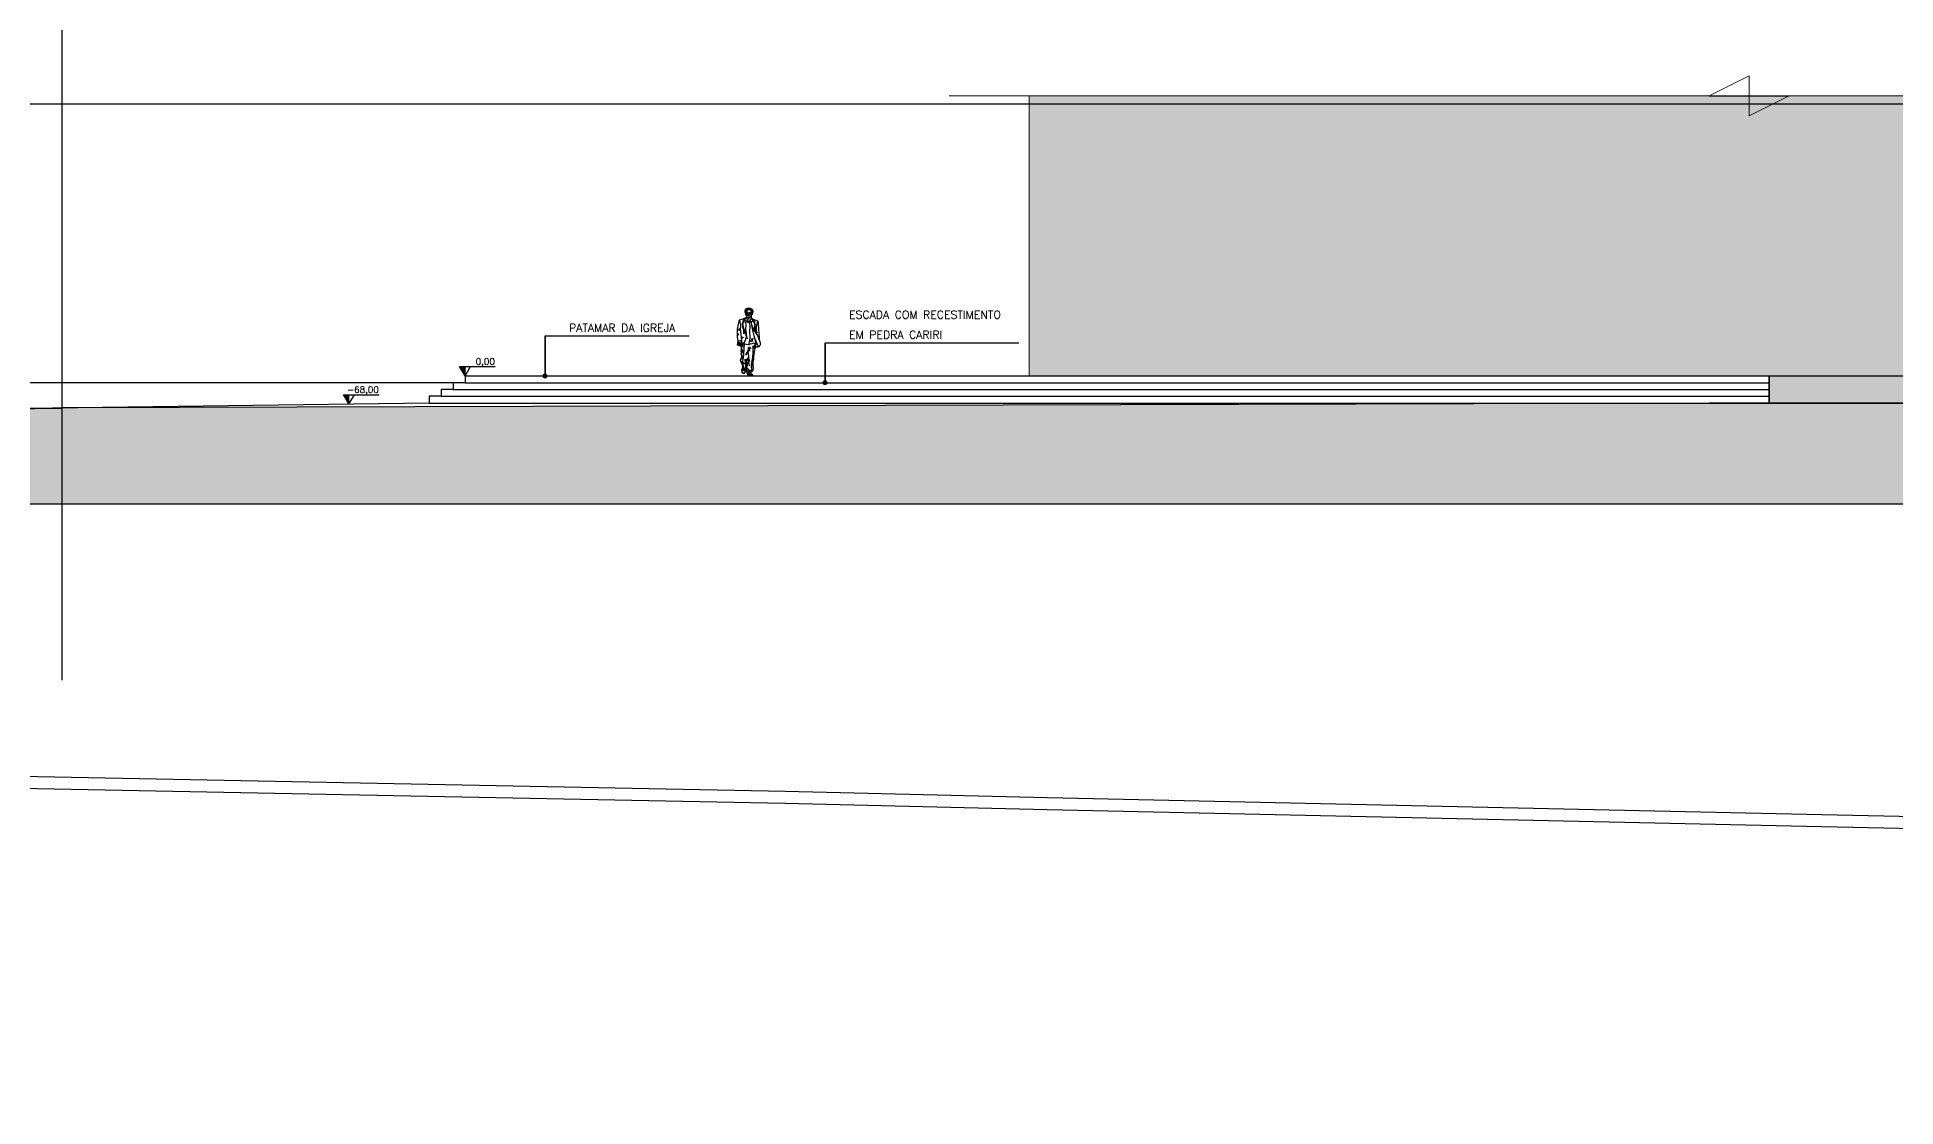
# Model space of a CAD drawing. Extents: x 387222 to 388513, y 9633222 to 9634061.
# Drawn here: x 387961.92 to 388008.38, y 9633259.02 to 9633285.76 of the extents above; entities that cross this region are included whole.
import ezdxf
from ezdxf.enums import TextEntityAlignment as Align

# ---------------------------------------------------------------- set-up
doc = ezdxf.new("R2010")
doc.units = 0
doc.header["$LTSCALE"] = 0.049213
doc.layers.get('Defpoints').update_dxf_attribs({"color": 8})
for name, color, linetype in [('AI-Cotas', 12, 'Continuous'), ('AI-Símbolo', 12, 'Continuous'), ('HACH', 8, 'Continuous'), ('MEIO-FIO', 3, 'Continuous'), ('P2', 2, 'Continuous')]:
    doc.layers.add(name, color=color, linetype=linetype)
doc.layers.add('ARQ_ALVENARIA', color=1, linetype='Continuous', lineweight=0)
doc.styles.add('COTA100', font='ROMANS.SHX')
doc.styles.add('RS', font='ROMANS.SHX', dxfattribs={"width": 1.1})
doc.styles.add('RS100', font='romans.shx', dxfattribs={"height": 0.2})
doc.dimstyles.new('COTA100', dxfattribs={"dimtxt": 0.18, "dimasz": 0.1, "dimexe": 0.05, "dimexo": 0.06, "dimgap": 0.1, "dimtad": 1, "dimzin": 4, "dimdsep": 46, "dimtxsty": 'COTA100', "dimblk": 'BOLA', "dimcen": 0.09, "dimdle": 0.05, "dimse1": 1, "dimse2": 1, "dimclrd": 256, "dimclrt": 2, "dimadec": 0, "dimazin": 0, "dimtfac": 1, "dimtix": 1, "dimtmove": 2, "dimatfit": 1, "dimldrblk": 'BOLA', "dimfxl": 1, "dimtolj": 1, "dimtzin": 4, "dimarcsym": 0})

# ---------------------------------------------------------------- blocks, each defined once
blk = doc.blocks.new('BOLA')
for q in [(0, 1.528), (-1.528, 0), (0, -1.528), (1.528, 0)]:
    blk.add_line((0, 0), q)
blk.add_circle((0, 0), 0.284)
blk = doc.blocks.new('niv-cort')
at = {"color": 0}
for p, q in [((0, 0), (-0.07, 0.118)), ((-0.07, 0.118), (0.376, 0.118)), ((0, 0), (0.068, 0.118)), ((0, 0), (0, 0.118))]:
    blk.add_line(p, q, dxfattribs=at)
at = {"color": 251}
blk.add_solid([(0, 0), (0, 0.118), (-0.07, 0.118)], dxfattribs=at)
at = {"color": 2, "style": 'RS'}
blk.add_attdef('RN0,00', text='', height=0.08, dxfattribs=at).set_placement((0.373, 0.14), align=Align.RIGHT)
blk = doc.blocks.new('A$C59870989')
for p, q in [((0.0219, 0.1562), (0.0236, 0.1563)), ((0.022, 0.1559), (0.0238, 0.1559)), ((0.024, 0.1562), (0.0262, 0.1585)), ((0.024, 0.1558), (0.0265, 0.1584)), ((0.0241, 0.1557), (0.0267, 0.1584)), ((0.025, 0.1545), (0.0279, 0.1575)), ((0.0253, 0.1544), (0.028, 0.1573)), ((0.0255, 0.1543), (0.0281, 0.157)), ((0.0257, 0.1543), (0.0282, 0.1569)), ((0.0302, 0.1562), (0.0323, 0.1585)), ((0.0302, 0.156), (0.0325, 0.1585)), ((0.0303, 0.1557), (0.0329, 0.1584)), ((0.0312, 0.1545), (0.0341, 0.1576)), ((0.0314, 0.1544), (0.0342, 0.1573)), ((0.0317, 0.1543), (0.0343, 0.157)), ((0.032, 0.1542), (0.0344, 0.1567)), ((0.0271, 0.1305), (0.0265, 0.1252)), ((0.0265, 0.1252), (0.0265, 0.1202)), ((0.0265, 0.1202), (0.0269, 0.1149)), ((0.0268, 0.0998), (0.0267, 0.0943)), ((0.0267, 0.0943), (0.0275, 0.0902)), ((0.027, 0.1065), (0.0268, 0.0998)), ((0.0269, 0.1149), (0.027, 0.1065)), ((0.0286, 0.134), (0.0271, 0.1305)), ((0.0275, 0.0902), (0.0284, 0.0855)), ((0.0288, 0.0822), (0.0276, 0.0781)), ((0.0284, 0.0855), (0.0288, 0.0822))]:
    blk.add_line(p, q)
blk.add_lwpolyline([(0.0232, 0.1457), (0.0201, 0.1426), (0.0071, 0.1373), (0.0067, 0.1374), (0.0058, 0.13), (0.0047, 0.1187), (0.0035, 0.1054), (0.0028, 0.0957), (0.0029, 0.0903), (0.0012, 0.0858), (0.0002, 0.0822), (0, 0.0793), (0.0011, 0.0757), (0.0021, 0.0747), (0.0036, 0.0728), (0.0069, 0.0716), (0.0081, 0.0721), (0.0103, 0.0718), (0.0124, 0.074), (0.0144, 0.0642), (0.0163, 0.0547), (0.0172, 0.0478), (0.0175, 0.0412), (0.0192, 0.0345), (0.019, 0.0269), (0.0183, 0.019), (0.0187, 0.0139), (0.0197, 0.0118), (0.0213, 0.011), (0.0228, 0.0106), (0.0236, 0.0087), (0.0227, 0.0062), (0.0209, 0.0042), (0.0197, 0.0027), (0.0198, 0.0004), (0.0232, 0.0001), (0.0273, 0), (0.0292, 0.0008), (0.0292, 0.0016), (0.0315, 0.0022), (0.0318, 0.0047), (0.0333, 0.0076), (0.0345, 0.0119), (0.0341, 0.016), (0.0336, 0.0208), (0.0326, 0.0264), (0.0317, 0.0321), (0.0301, 0.0357), (0.03, 0.0396), (0.0287, 0.0425), (0.0293, 0.0456), (0.0333, 0.0428), (0.0329, 0.0405), (0.0359, 0.0364), (0.0345, 0.0332), (0.0333, 0.0294), (0.0338, 0.0269), (0.0358, 0.023), (0.037, 0.0195), (0.0372, 0.0149), (0.0381, 0.0108), (0.0391, 0.0078), (0.0409, 0.006), (0.0424, 0.0056), (0.0444, 0.0068), (0.0459, 0.0094), (0.0464, 0.0129), (0.0461, 0.0161), (0.0451, 0.0192), (0.044, 0.0219), (0.0435, 0.0241), (0.0446, 0.0265), (0.045, 0.0295), (0.0472, 0.0323), (0.0492, 0.0358), (0.0494, 0.0395), (0.0489, 0.0421), (0.0463, 0.0451), (0.0468, 0.0462), (0.0464, 0.0479), (0.0461, 0.05), (0.0475, 0.052), (0.0482, 0.055), (0.0473, 0.0581), (0.0477, 0.0608), (0.0474, 0.0655), (0.0471, 0.07), (0.0478, 0.0727), (0.0477, 0.0747), (0.0521, 0.0753), (0.0574, 0.0766), (0.0558, 0.0857), (0.0566, 0.0914), (0.0574, 0.0978), (0.0576, 0.1046), (0.0571, 0.1103), (0.0569, 0.1166), (0.0557, 0.1255), (0.0543, 0.1324), (0.0534, 0.1375), (0.0518, 0.14), (0.0442, 0.1429), (0.037, 0.1449), (0.0342, 0.147), (0.034, 0.1487), (0.0345, 0.1508), (0.036, 0.153), (0.0365, 0.1558), (0.0376, 0.157), (0.0379, 0.16), (0.0378, 0.1624), (0.0373, 0.1655), (0.0354, 0.1676), (0.0321, 0.1691), (0.0289, 0.1699), (0.0255, 0.169), (0.022, 0.1676), (0.02, 0.1654), (0.0192, 0.1621), (0.0192, 0.1591), (0.0204, 0.1571), (0.0209, 0.1561), (0.0208, 0.1544), (0.0209, 0.1533), (0.0218, 0.1525), (0.023, 0.1508)], close=True)
for points in [[(0.0161, 0.1154), (0.0146, 0.1213), (0.0135, 0.1264), (0.013, 0.1294), (0.0161, 0.1323), (0.0138, 0.1345), (0.0169, 0.1392), (0.0201, 0.1426)], [(0.0195, 0.1419), (0.0173, 0.139), (0.0143, 0.1347), (0.0162, 0.1327), (0.0133, 0.1294), (0.014, 0.1241), (0.0156, 0.1186), (0.0163, 0.116)], [(0.0282, 0.1337), (0.0237, 0.1348), (0.0235, 0.1371), (0.0183, 0.1356), (0.0205, 0.1432)], [(0.0205, 0.1556), (0.021, 0.1569), (0.0214, 0.1569), (0.0227, 0.1555), (0.0227, 0.1577), (0.0226, 0.1594), (0.0227, 0.1614), (0.0238, 0.1636), (0.0267, 0.1649), (0.0284, 0.1649), (0.0316, 0.1647), (0.0333, 0.164), (0.0342, 0.1633), (0.0348, 0.161), (0.0351, 0.1576), (0.0349, 0.1546), (0.035, 0.1529), (0.0346, 0.151)], [(0.0218, 0.1553), (0.0212, 0.1561), (0.0212, 0.1552), (0.0213, 0.1538), (0.022, 0.1532), (0.022, 0.1547), (0.0216, 0.1547), (0.0217, 0.154), (0.0219, 0.1539)], [(0.0286, 0.134), (0.0262, 0.1365), (0.0245, 0.1396), (0.0222, 0.1448)], [(0.0252, 0.1588), (0.0233, 0.1585), (0.0235, 0.158)], [(0.0244, 0.1583), (0.0235, 0.1582)], [(0.034, 0.1476), (0.0317, 0.1457), (0.029, 0.1455), (0.0267, 0.1456), (0.0247, 0.147), (0.0237, 0.1493)], [(0.024, 0.1482), (0.0256, 0.1459), (0.028, 0.1452), (0.0322, 0.1456), (0.0338, 0.1472)], [(0.0257, 0.1511), (0.0268, 0.1511), (0.0279, 0.1511), (0.0288, 0.151), (0.03, 0.1511), (0.031, 0.1513), (0.0323, 0.1519), (0.0312, 0.1506), (0.0299, 0.1504), (0.0284, 0.1504), (0.0269, 0.1503), (0.0261, 0.1509)], [(0.0272, 0.1543), (0.0259, 0.1532)], [(0.0259, 0.1512), (0.0292, 0.1514), (0.0324, 0.1517), (0.0307, 0.1501), (0.0278, 0.1499), (0.0262, 0.1507)], [(0.0274, 0.1533), (0.0285, 0.1532), (0.0294, 0.1529), (0.0302, 0.1533), (0.0304, 0.1535)], [(0.0274, 0.1315), (0.0302, 0.1333), (0.0345, 0.1355), (0.0338, 0.1375), (0.0392, 0.137), (0.0379, 0.1421), (0.037, 0.1446)], [(0.0303, 0.1437), (0.0284, 0.142), (0.0278, 0.1429)], [(0.0286, 0.1341), (0.0317, 0.1387), (0.0337, 0.1435), (0.0342, 0.1463)], [(0.0294, 0.1534), (0.0295, 0.1581)], [(0.0305, 0.1579), (0.0306, 0.1584), (0.0324, 0.1592), (0.0339, 0.1586)], [(0.0306, 0.1542), (0.0325, 0.1532)], [(0.0333, 0.1586), (0.0338, 0.1586)], [(0.0347, 0.0997), (0.0366, 0.1032), (0.0391, 0.1095), (0.0427, 0.1184), (0.0439, 0.1247), (0.0447, 0.1296), (0.045, 0.132), (0.0418, 0.1344), (0.0439, 0.1374), (0.0414, 0.1405), (0.0393, 0.1431), (0.0384, 0.1445)], [(0.038, 0.1445), (0.0433, 0.1375), (0.0412, 0.1345), (0.0444, 0.1317), (0.0437, 0.1259), (0.0425, 0.1196), (0.039, 0.1106), (0.0364, 0.1042), (0.0347, 0.1007)], [(0.0362, 0.1557), (0.0351, 0.1551)], [(0.0355, 0.1544), (0.0362, 0.154), (0.0359, 0.155), (0.0352, 0.1543), (0.0357, 0.1533), (0.0361, 0.1539)], [(0.0029, 0.0903), (0.0055, 0.0976), (0.0079, 0.1038), (0.0121, 0.1094), (0.0162, 0.1155), (0.02, 0.1217), (0.0216, 0.1275), (0.0226, 0.1328), (0.0227, 0.1369)], [(0.0073, 0.1372), (0.0086, 0.1304), (0.0103, 0.1206), (0.0108, 0.1107), (0.0107, 0.1074)], [(0.0102, 0.1152), (0.0091, 0.1073)], [(0.0126, 0.0742), (0.0114, 0.08), (0.0124, 0.0884), (0.0157, 0.1004), (0.018, 0.1103), (0.0215, 0.1272)], [(0.0131, 0.1231), (0.0139, 0.1136)], [(0.014, 0.1222), (0.0144, 0.1135)], [(0.0192, 0.0933), (0.0218, 0.0853)], [(0.0248, 0.0849), (0.0195, 0.0944)], [(0.0319, 0.0925), (0.0346, 0.1027)], [(0.0481, 0.0748), (0.0448, 0.0764), (0.0425, 0.0802), (0.0396, 0.0845), (0.0364, 0.0918), (0.0347, 0.0983), (0.0345, 0.1064), (0.0361, 0.1177), (0.0356, 0.1275), (0.0363, 0.1347), (0.0366, 0.1372)], [(0.0415, 0.1151), (0.0419, 0.1054)], [(0.042, 0.1165), (0.0423, 0.1073)], [(0.0465, 0.0944), (0.0428, 0.0977)], [(0.0429, 0.0977), (0.0459, 0.094)], [(0.0478, 0.0749), (0.0468, 0.0757), (0.046, 0.0761), (0.0457, 0.0774), (0.046, 0.0798), (0.0451, 0.0801), (0.0453, 0.0831), (0.046, 0.0858), (0.0472, 0.0966), (0.0481, 0.1037), (0.0493, 0.1124), (0.0497, 0.1165), (0.0493, 0.1219), (0.0493, 0.128), (0.0506, 0.1339), (0.0516, 0.1372)], [(0.0499, 0.1186), (0.0545, 0.1159), (0.052, 0.1146), (0.0496, 0.1145)], [(0.0497, 0.1155), (0.0536, 0.1161), (0.0545, 0.1159), (0.0501, 0.1174)], [(0.054, 0.1021), (0.057, 0.1085)], [(0.0558, 0.1013), (0.0571, 0.1084)], [(0.0014, 0.0758), (0.0043, 0.0737), (0.0078, 0.0723), (0.0086, 0.0721)], [(0.0122, 0.0747), (0.0103, 0.0731), (0.0087, 0.073), (0.007, 0.0735), (0.0057, 0.0746), (0.0134, 0.0914)], [(0.0117, 0.0783), (0.0126, 0.0805), (0.0167, 0.0815), (0.0214, 0.0805), (0.0254, 0.0792), (0.0279, 0.0783), (0.0304, 0.078), (0.035, 0.0783), (0.0386, 0.0791), (0.0421, 0.0799)], [(0.0135, 0.0767), (0.0161, 0.0673)], [(0.0157, 0.0699), (0.0143, 0.0787)], [(0.0222, 0.0193), (0.0221, 0.0249), (0.0213, 0.0322), (0.0209, 0.0396), (0.0174, 0.0512)], [(0.0221, 0.0199), (0.0217, 0.0299), (0.02, 0.0394), (0.0185, 0.0466), (0.0178, 0.0582), (0.0183, 0.0751)], [(0.0278, 0.0727), (0.0243, 0.0674)], [(0.0285, 0.0689), (0.0271, 0.0618)], [(0.0271, 0.0614), (0.0289, 0.0668)], [(0.0293, 0.0458), (0.029, 0.0493), (0.0298, 0.0553), (0.0302, 0.0618), (0.0299, 0.0661), (0.0296, 0.0711), (0.0286, 0.0729)], [(0.0355, 0.054), (0.03, 0.064)], [(0.0303, 0.062), (0.0371, 0.0518)], [(0.0363, 0.0225), (0.0352, 0.0306), (0.0405, 0.0308), (0.0451, 0.0335), (0.0427, 0.0412), (0.0414, 0.0518), (0.0404, 0.0683), (0.0397, 0.0794)], [(0.0487, 0.0414), (0.042, 0.0447), (0.0466, 0.0468)], [(0.0461, 0.0448), (0.0424, 0.045), (0.0429, 0.0479)], [(0.046, 0.0473), (0.0432, 0.0476)], [(0.0453, 0.0759), (0.0433, 0.0715)], [(0.0457, 0.0498), (0.0433, 0.0458)], [(0.0462, 0.0676), (0.0435, 0.0585)], [(0.0443, 0.0598), (0.0465, 0.0669)], [(0.045, 0.0739), (0.0457, 0.0755)], [(0.0458, 0.0793), (0.0468, 0.0812), (0.0473, 0.0831), (0.0476, 0.0851)], [(0.046, 0.0865), (0.0489, 0.0878), (0.0514, 0.0877), (0.0543, 0.0864), (0.0559, 0.0857)], [(0.0463, 0.0865), (0.0491, 0.0877), (0.0509, 0.0873), (0.0535, 0.0866), (0.0547, 0.086), (0.0558, 0.0854)], [(0.0465, 0.0503), (0.0464, 0.0567)], [(0.0465, 0.0763), (0.0483, 0.0785), (0.0496, 0.0803), (0.0499, 0.0823), (0.0501, 0.0838)], [(0.0468, 0.0518), (0.0466, 0.0583)], [(0.0486, 0.0751), (0.0495, 0.0768), (0.0509, 0.0791), (0.0515, 0.081), (0.0519, 0.0839)], [(0.0493, 0.0749), (0.0506, 0.0768), (0.0514, 0.0773), (0.0527, 0.0786), (0.0533, 0.0792), (0.0543, 0.08), (0.0544, 0.0824), (0.0548, 0.0838), (0.0561, 0.0849)], [(0.0521, 0.0782), (0.0532, 0.0803), (0.0533, 0.0824), (0.0534, 0.0839)], [(0.0207, 0.0266), (0.0197, 0.0305), (0.0189, 0.034)], [(0.0193, 0.0303), (0.0219, 0.0216)], [(0.02, 0.0029), (0.0273, 0.0021)], [(0.0201, 0.0033), (0.0244, 0.003), (0.0264, 0.0027), (0.0281, 0.0025), (0.0288, 0.0027), (0.0292, 0.0018)], [(0.0228, 0.0129), (0.0208, 0.0182), (0.0221, 0.0191)], [(0.032, 0.0049), (0.0299, 0.0071), (0.0277, 0.0093), (0.0252, 0.0106), (0.0226, 0.0108)], [(0.0332, 0.0128), (0.0231, 0.0125), (0.0298, 0.0122), (0.032, 0.009), (0.0332, 0.0126)], [(0.0231, 0.007), (0.0275, 0.0062), (0.029, 0.0074)], [(0.0238, 0.008), (0.0267, 0.0079)], [(0.0239, 0.0101), (0.026, 0.0097)], [(0.0239, 0.0095), (0.0263, 0.009)], [(0.0239, 0.0087), (0.0266, 0.0086)], [(0.0244, 0.0072), (0.025, 0.0103)], [(0.0287, 0.0422), (0.0269, 0.0357)], [(0.0329, 0.0192), (0.0278, 0.0155)], [(0.0299, 0.0351), (0.0292, 0.0298), (0.0282, 0.0254)], [(0.0291, 0.0026), (0.0296, 0.004), (0.0308, 0.004), (0.032, 0.0045)], [(0.0294, 0.0035), (0.0314, 0.0037)], [(0.0398, 0.0396), (0.0359, 0.0386), (0.0333, 0.0399)], [(0.0334, 0.0422), (0.0342, 0.0399)], [(0.0336, 0.0399), (0.0395, 0.0398)], [(0.036, 0.0361), (0.0369, 0.0332), (0.0338, 0.0303)], [(0.0345, 0.0386), (0.0391, 0.0344)], [(0.0369, 0.0214), (0.0355, 0.0301), (0.0417, 0.0299), (0.045, 0.0328)], [(0.0437, 0.0228), (0.0411, 0.0191), (0.0387, 0.0195), (0.0369, 0.0204)], [(0.0375, 0.0188), (0.0383, 0.0148), (0.0404, 0.013), (0.0431, 0.0144), (0.0435, 0.0182), (0.0445, 0.0202)], [(0.0379, 0.0116), (0.0389, 0.0094), (0.0399, 0.0077), (0.041, 0.007), (0.0424, 0.0069), (0.0444, 0.0084), (0.0454, 0.0104), (0.0455, 0.0126), (0.0455, 0.015), (0.0456, 0.0168)], [(0.0388, 0.0172), (0.042, 0.0176)], [(0.0391, 0.0156), (0.0422, 0.0163)], [(0.0393, 0.0151), (0.0423, 0.0157)], [(0.0394, 0.0164), (0.0415, 0.0167)], [(0.041, 0.0141), (0.0402, 0.0184)], [(0.0423, 0.0217), (0.043, 0.0292), (0.0453, 0.0333)], [(0.0426, 0.023), (0.0442, 0.0266)], [(0.0481, 0.0426), (0.0435, 0.0448)], [(0.0451, 0.0356), (0.0469, 0.0363), (0.048, 0.0343), (0.0465, 0.032), (0.0449, 0.0314)]]:
    blk.add_lwpolyline(points)
for centre, radius in [((0.0261, 0.1563), 0.00238), ((0.0261, 0.1563), 0.00213), ((0.0323, 0.1563), 0.00238), ((0.0323, 0.1563), 0.00213)]:
    blk.add_circle(centre, radius)
for centre, radius, start, end in [((0.0214, 0.161), 0.00256, 43.7814, 157.7344), ((0.0208, 0.1585), 0.00272, 54.4626, 122.3552), ((0.021, 0.1581), 0.00205, 48.1224, 135.2972), ((0.0211, 0.1603), 0.00174, 32.1252, 151.1018), ((0.0227, 0.1578), 0.00326, 93.3664, 157.8701), ((0.0218, 0.1632), 0.00214, 12.2649, 161.8937), ((0.0222, 0.161), 0.00361, 52.3526, 129.789), ((0.0224, 0.1577), 0.00258, 90, 164.6659), ((0.022, 0.1577), 0.00182, 80.5378, 173.9314), ((0.023, 0.1568), 0.00255, 109.5365, 175.3258), ((0.0216, 0.1625), 0.00372, 27.0508, 99.3277), ((0.0221, 0.1564), 0.0012, 70.3463, 153.2561), ((0.0224, 0.1629), 0.00404, 27.6997, 102.6819), ((0.0229, 0.1645), 0.00273, 358.3864, 106.3436), ((0.0224, 0.1647), 0.00276, 347.8162, 85.6916), ((0.0219, 0.1646), 0.00443, 4.3987, 56.0244), ((0.0259, 0.1664), 0.00252, 319.7332, 84.6741), ((0.024, 0.1665), 0.00378, 336.1755, 45.3406), ((0.0265, 0.1651), 0.00365, 358.8876, 84.9433), ((0.0253, 0.1659), 0.00399, 348.0792, 63.2749), ((0.025, 0.1665), 0.00401, 339.775, 42.3904), ((0.0293, 0.1564), 0.00103, 24.7753, 174.1491), ((0.0293, 0.1564), 0.000798, 24.7753, 174.1491), ((0.028, 0.1667), 0.0029, 329.1305, 75.6301), ((0.0254, 0.166), 0.00531, 349.54, 42.4912), ((0.0295, 0.1654), 0.00512, 337.1218, 36.298), ((0.0316, 0.1654), 0.00338, 323.9303, 32.2513), ((0.0326, 0.1643), 0.00452, 298.2683, 19.9497), ((0.0333, 0.164), 0.00433, 291.5288, 346.2132), ((0.0309, 0.1648), 0.00588, 314.3412, 13.7677), ((0.0324, 0.1617), 0.00526, 299.5258, 346.7339), ((0.0307, 0.1639), 0.00649, 311.7478, 7.8803), ((0.032, 0.1608), 0.00602, 301.2928, 342.4563), ((0.0342, 0.1597), 0.00359, 284.191, 336.0103), ((0.035, 0.1608), 0.00279, 273.5214, 339.583)]:
    blk.add_arc(centre, radius, start, end)

msp = doc.modelspace()

# ---------------------------------------------------------------- hatches: boundary and pattern name
at = {"layer": 'HACH'}
h = msp.add_hatch(dxfattribs=at)
h.set_pattern_fill('AR-SAND', color=256, scale=0.005, style=0)
h.set_pattern_definition([(37.5, (0, 0), (-0.00800015648, 0.2447066186647), [0, -0.19304, 0, -0.2159, 0, -0.206375]), (7.5, (0, 0), (0.224761641569, 0.358412550284), [0, -0.10414, 0, -0.17399, 0, -0.066675]), (327.5, (-0.1562, 0), (0.3954961851207, 0.0007185923393), [0, -0.0635, 0, -0.2286, 0, -0.29845]), (317.5, (-0.1562, 0), (0.381778226236, 0.111464661629), [0, -0.03175, 0, -0.14986, 0, -0.17145])])
h.paths.add_polyline_path([(388022.713, 9633284.295), (388005.713, 9633284.295), (388004.713, 9633283.795), (388004.713, 9633284.295), (388003.713, 9633284.295), (387986.713, 9633284.295), (387986.713, 9633277.295), (388022.713, 9633277.295)])
h.paths.add_polyline_path([(388005.713, 9633284.295), (388004.713, 9633284.295), (388004.713, 9633283.795)], flags=17)
h = msp.add_hatch(dxfattribs=at)
h.set_pattern_fill('AR-SAND', color=256, scale=0.001, style=0)
h.set_pattern_definition([(37.5, (0, 0), (-0.00160003129598, 0.04894132373293), [0, -0.038608, 0, -0.04318, 0, -0.041275]), (7.5, (0, 0), (0.0449523283138, 0.07168251005684), [0, -0.020828, 0, -0.034798, 0, -0.013335]), (327.5, (-0.03124, 0), (0.07909923702415, 0.00014371846785), [0, -0.0127, 0, -0.04572, 0, -0.05969]), (317.5, (-0.03124, 0), (0.07635564524723, 0.0222929323257), [0, -0.00635, 0, -0.029972, 0, -0.03429])])
h.paths.add_polyline_path([(388005.213, 9633277.295), (388005.213, 9633276.615), (388019.213, 9633276.615), (388019.213, 9633276.715), (388024.213, 9633276.715), (388024.213, 9633277.295)])
h = msp.add_hatch(dxfattribs=at)
h.set_pattern_fill('AR-PARQ1', color=256, scale=0.001, angle=45)
h.set_pattern_definition([(135, (0, 0), (-0.431052293811, 3e-17), [0.3048, -0.3048]), (135, (0.03592, 0.03592), (-0.431052293811, 3e-17), [0.3048, -0.3048]), (135, (0.07184, 0.07184), (-0.431052293811, 3e-17), [0.3048, -0.3048]), (135, (0.10776, 0.10776), (-0.431052293811, 3e-17), [0.3048, -0.3048]), (135, (0.14368, 0.14368), (-0.431052293811, 3e-17), [0.3048, -0.3048]), (135, (0.1796, 0.1796), (-0.431052293811, 3e-17), [0.3048, -0.3048]), (135, (0.21553, 0.21553), (-0.431052293811, 3e-17), [0.3048, -0.3048]), (45, (-0.21553, 0.21553), (0.431052293811, -3e-17), [0.3048, -0.3048]), (45, (-0.25145, 0.25145), (0.431052293811, -3e-17), [0.3048, -0.3048]), (45, (-0.28737, 0.28737), (0.431052293811, -3e-17), [0.3048, -0.3048]), (45, (-0.3233, 0.3233), (0.431052293811, -3e-17), [0.3048, -0.3048]), (45, (-0.3592, 0.3592), (0.431052293811, -3e-17), [0.3048, -0.3048]), (45, (-0.39513, 0.39513), (0.431052293811, -3e-17), [0.3048, -0.3048]), (45, (-0.43105, 0.43105), (0.431052293811, -3e-17), [0.3048, -0.3048])])
h.paths.add_polyline_path([(388054.839, 9633276.249), (388049.839, 9633276.249), (388033.257, 9633276.615), (388024.213, 9633276.615), (388005.213, 9633276.615), (388003.713, 9633276.615), (387962.533, 9633276.493), (387962.534, 9633276.479), (387956.354, 9633276.401), (387956.354, 9633276.41), (387944.077, 9633276.245), (387944.077, 9633276.095), (387931.074, 9633276.095), (387931.074, 9633274.095), (388054.839, 9633274.095)])

# ---------------------------------------------------------------- linework, layer by layer
msp.add_line((388005.713, 9633284.295), (388005.713, 9633284.295))
msp.add_lwpolyline([(387931.074, 9633274.095), (388054.839, 9633274.095)])
at = {"layer": 'AI-Cotas'}
for points in [[(387974.613, 9633278.295), (387974.613, 9633277.295)], [(387981.613, 9633278.125), (387981.613, 9633277.125)]]:
    msp.add_lwpolyline(points, dxfattribs=at)
at = {"layer": 'ARQ_ALVENARIA'}
for p, q in [((387984.713, 9633284.295), (388003.713, 9633284.295)), ((387986.713, 9633277.295), (387986.713, 9633284.295)), ((388005.713, 9633284.295), (388024.713, 9633284.295))]:
    msp.add_line(p, q, dxfattribs=at)
msp.add_lwpolyline([(388005.713, 9633284.295), (388004.713, 9633283.795), (388004.713, 9633284.795), (388003.713, 9633284.295), (388003.713, 9633284.295)], dxfattribs=at)
at = {"layer": 'Defpoints'}
for points in [[(387962.533, 9633358.21), (387962.533, 9633269.689)], [(387931.074, 9633274.095), (387931.074, 9633284.095), (388054.839, 9633284.095), (388054.839, 9633274.095)]]:
    msp.add_lwpolyline(points, dxfattribs=at)
at = {"layer": 'HACH'}
msp.add_lwpolyline([(388003.713, 9633284.295), (388005.713, 9633284.295)], dxfattribs=at)
at = {"layer": 'MEIO-FIO'}
for points in [[(387972.613, 9633277.125), (387944.077, 9633277.125)], [(388054.839, 9633276.249), (388049.839, 9633276.249), (388033.257, 9633276.615), (388024.213, 9633276.615), (388005.213, 9633276.615), (388003.713, 9633276.615), (387962.533, 9633276.493), (387962.534, 9633276.479), (387956.354, 9633276.401), (387956.354, 9633276.41), (387944.077, 9633276.245), (387944.077, 9633276.095), (387931.074, 9633276.095), (387931.074, 9633274.095), (388054.839, 9633274.095), (388054.839, 9633276.249)], [(387971.713, 9633276.615), (387944.077, 9633276.245)], [(387971.713, 9633276.615), (388033.257, 9633276.615)]]:
    msp.add_lwpolyline(points, dxfattribs=at)
for points in [[(388033.257, 9633253.07), (388033.257, 9633261.825, 0.407863), (388029.344, 9633265.824), (388006.535, 9633266.32), (387987.171, 9633266.746), (387980.619, 9633266.903), (387948.739, 9633267.53, 0.412923), (387944.661, 9633263.628), (387943.804, 9633228.072, 0.425435), (387947.859, 9633223.976), (387962.233, 9633224.178)], [(388032.957, 9633253.37), (388032.957, 9633261.825, 0.407863), (388029.338, 9633265.524), (388006.528, 9633266.02), (387987.164, 9633266.446), (387980.612, 9633266.603), (387948.733, 9633267.23, 0.412923), (387944.961, 9633263.62), (387944.104, 9633228.065, 0.425435), (387947.855, 9633224.276), (387962.105, 9633224.477)]]:
    msp.add_lwpolyline(points, format="xyb", dxfattribs=at)
at = {"layer": 'P2'}
for points in [[(387972.613, 9633277.295), (387972.613, 9633277.125), (387972.313, 9633277.125), (387972.313, 9633276.955), (387972.013, 9633276.955), (387972.013, 9633276.785), (387971.713, 9633276.785), (387971.713, 9633276.615)], [(387972.613, 9633277.295), (388024.213, 9633277.295)], [(387972.613, 9633277.125), (388005.213, 9633277.125)], [(388005.213, 9633277.295), (388005.213, 9633276.615)], [(388024.213, 9633276.615), (388005.213, 9633276.615), (388005.213, 9633277.295), (388024.213, 9633277.295), (388024.213, 9633276.715)], [(387972.013, 9633276.785), (388005.213, 9633276.785)], [(387972.313, 9633276.955), (388005.213, 9633276.955)]]:
    msp.add_lwpolyline(points, dxfattribs=at)

# ---------------------------------------------------------------- block references
at = {"xscale": -10, "yscale": 10, "zscale": 10}
msp.add_blockref('A$C59870989', (387979.997, 9633277.295), dxfattribs=at)
at = {"layer": 'AI-Símbolo', "xscale": 2, "yscale": 2, "zscale": 2}
for p, values in [((387972.613, 9633277.295), {'RN0,00': '0,00'}), ((387969.712, 9633276.589), {'RN0,00': '-68,00'})]:
    msp.add_blockref('niv-cort', p, dxfattribs=at).add_auto_attribs(values)

# ---------------------------------------------------------------- texts
at = {"layer": 'AI-Cotas', "char_height": 0.2, "attachment_point": 7, "style": 'RS100'}
for s, insert in [('\\pxsm1.5;PATAMAR DA IGREJA', (387975.213, 9633278.395)), ('\\pxsm1.5;ESCADA COM RECESTIMENTO\\PEM PEDRA CARIRI', (387982.213, 9633278.225))]:
    msp.add_mtext(s, dxfattribs=dict(at, insert=insert))

# ---------------------------------------------------------------- leaders
at = {"layer": 'AI-Cotas', "annotation_type": 0, "has_hookline": 1, "hookline_direction": 0}
for points, text_width in [([(387974.613, 9633277.295), (387974.613, 9633278.295), (387975.113, 9633278.295)], 3), ([(387981.613, 9633277.125), (387981.613, 9633278.125), (387982.113, 9633278.125)], 4.248)]:
    msp.add_leader(points, dimstyle='COTA100', override={"dimasz": 0.5, "dimldrblk": 'DotSmall'}, dxfattribs=dict(at, text_width=text_width))

doc.saveas('drawing.dxf')
